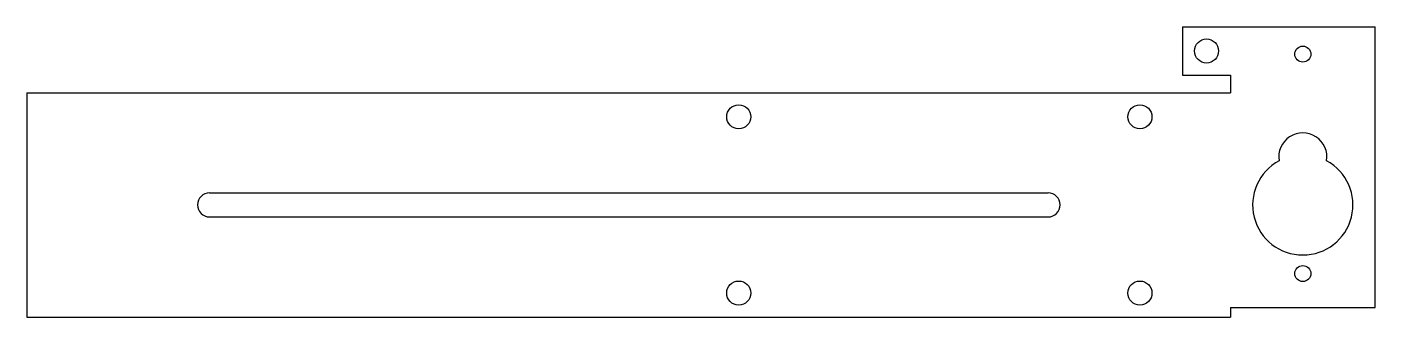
# Model space of a CAD drawing. Header units: millimetres. Extents: x -75 to 93, y -14 to 22.
import ezdxf

# ---------------------------------------------------------------- set-up
doc = ezdxf.new("R2010")
doc.units = ezdxf.units.MM

msp = doc.modelspace()

# ---------------------------------------------------------------- linework, layer by layer
at = {"color": 7, "linetype": 'Continuous', "lineweight": 25}
for p, q in [((69, 22.21), (93, 22.21)), ((69, 22.21), (69, 16.21)), ((93, -12.79), (93, 22.21)), ((69, 16.21), (75, 16.21)), ((75, 16.21), (75, 14)), ((-75, 14), (-75, -14)), ((-75, 14), (75, 14)), ((-52.25, 1.5), (52.25, 1.5)), ((-52.25, -1.5), (52.25, -1.5)), ((75, -12.79), (75, -14)), ((75, -12.79), (93, -12.79)), ((-75, -14), (75, -14))]:
    msp.add_line(p, q, dxfattribs=at)
for centre, radius in [((72, 19.21), 1.5), ((84, 18.82), 1), ((13.7, 11), 1.5), ((63.7, 11), 1.5), ((84, -8.57), 1), ((13.7, -11), 1.5), ((63.7, -11), 1.5)]:
    msp.add_circle(centre, radius, dxfattribs=at)
for centre, radius, start, end in [((84, 6), 3, 350.5068, 189.4932), ((84, 0), 6.25, 118.2569, 61.7431), ((-52.25, 0), 1.5, 90, 270), ((52.25, 0), 1.5, 270, 90)]:
    msp.add_arc(centre, radius, start, end, dxfattribs=at)

doc.saveas('drawing.dxf')
